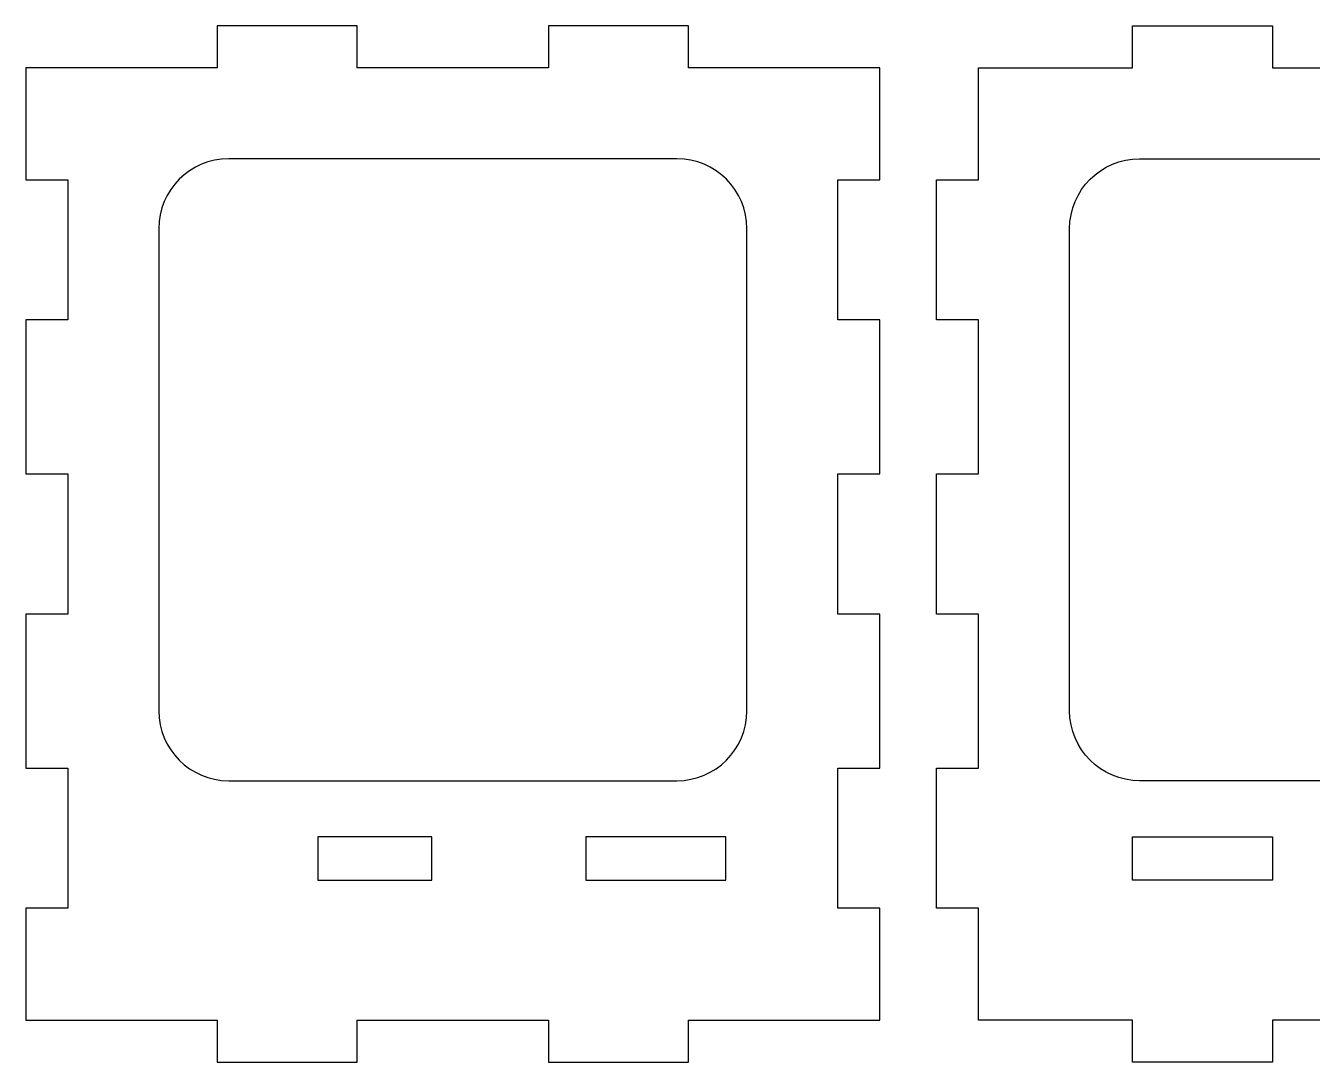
# Model space of a CAD drawing. Extents: x 33 to 401, y 28 to 278.
# Drawn here: x 186.3 to 278.2, y 76.1 to 150.1 of the extents above; entities that cross this region are included whole.
import ezdxf

# ---------------------------------------------------------------- set-up
doc = ezdxf.new("R2010")
doc.units = 0
doc.layers.add('Layer_1', color=7, linetype='CONTINUOUS')

msp = doc.modelspace()

# ---------------------------------------------------------------- linework, layer by layer
at = {"layer": 'Layer_1', "color": 7}
for p, q in [((210.00696, 150.12961), (200.00696, 150.12961)), ((200.00696, 150.12961), (200.00696, 147.12961)), ((210.00696, 147.12961), (210.00696, 150.12961)), ((233.67362, 150.12961), (223.67362, 150.12961)), ((223.67362, 150.12961), (223.67362, 147.12961)), ((233.67362, 147.12961), (233.67362, 150.12961)), ((265.39195, 147.12961), (265.39195, 150.12961)), ((265.39195, 150.12961), (275.39195, 150.12961)), ((275.39195, 150.12961), (275.39195, 147.12961)), ((186.34029, 147.12961), (186.34029, 139.12961)), ((200.00696, 147.12961), (186.34029, 147.12961)), ((223.67362, 147.12961), (210.00696, 147.12961)), ((247.34029, 147.12961), (233.67362, 147.12961)), ((247.34029, 139.12961), (247.34029, 147.12961)), ((254.39195, 147.12961), (265.39195, 147.12961)), ((254.39195, 139.12961), (254.39195, 147.12961)), ((275.39195, 147.12961), (289.39195, 147.12961)), ((232.84012, 140.62961), (200.84013, 140.62961)), ((232.84012, 140.62961), (232.84012, 140.62961)), ((265.89193, 140.62961), (322.89196, 140.62961)), ((265.89193, 140.62961), (265.89193, 140.62961)), ((186.34029, 139.12961), (189.34029, 139.12961)), ((189.34029, 139.12961), (189.34029, 129.12961)), ((244.34029, 129.12961), (244.34029, 139.12961)), ((244.34029, 139.12961), (247.34029, 139.12961)), ((251.39195, 129.12961), (251.39195, 139.12961)), ((251.39195, 139.12961), (254.39195, 139.12961)), ((195.84014, 135.62962), (195.84014, 101.22961)), ((237.84011, 101.22961), (237.84011, 135.62962)), ((260.89194, 101.22961), (260.89194, 135.62962)), ((189.34029, 129.12961), (186.34029, 129.12961)), ((186.34029, 129.12961), (186.34029, 118.12961)), ((247.34029, 129.12961), (244.34029, 129.12961)), ((247.34029, 118.12961), (247.34029, 129.12961)), ((254.39195, 129.12961), (251.39195, 129.12961)), ((254.39195, 118.12961), (254.39195, 129.12961)), ((186.34029, 118.12961), (189.34029, 118.12961)), ((189.34029, 118.12961), (189.34029, 108.12961)), ((244.34029, 108.12961), (244.34029, 118.12961)), ((244.34029, 118.12961), (247.34029, 118.12961)), ((251.39195, 108.12961), (251.39195, 118.12961)), ((251.39195, 118.12961), (254.39195, 118.12961)), ((189.34029, 108.12961), (186.34029, 108.12961)), ((186.34029, 108.12961), (186.34029, 97.12961)), ((247.34029, 108.12961), (244.34029, 108.12961)), ((247.34029, 97.12961), (247.34029, 108.12961)), ((254.39195, 108.12961), (251.39195, 108.12961)), ((254.39195, 97.12961), (254.39195, 108.12961)), ((186.34029, 97.12961), (189.34029, 97.12961)), ((189.34029, 97.12961), (189.34029, 87.12961)), ((244.34029, 87.12961), (244.34029, 97.12961)), ((244.34029, 97.12961), (247.34029, 97.12961)), ((251.39195, 87.12961), (251.39195, 97.12961)), ((251.39195, 97.12961), (254.39195, 97.12961)), ((200.84013, 96.22962), (232.84012, 96.22962)), ((322.89196, 96.22962), (265.89193, 96.22962)), ((215.3403, 92.22962), (207.20802, 92.22962)), ((207.20802, 92.22962), (207.20802, 89.12962)), ((215.3403, 89.12962), (215.3403, 92.22962)), ((236.3403, 92.22962), (226.3403, 92.22962)), ((226.3403, 92.22962), (226.3403, 89.12962)), ((236.3403, 89.12962), (236.3403, 92.22962)), ((265.39196, 92.22961), (275.39196, 92.22961)), ((265.39196, 89.12961), (265.39196, 92.22961)), ((275.39196, 92.22961), (275.39196, 89.12961)), ((207.20802, 89.12962), (215.3403, 89.12962)), ((226.3403, 89.12962), (236.3403, 89.12962)), ((275.39196, 89.12961), (265.39196, 89.12961)), ((189.34029, 87.12961), (186.34029, 87.12961)), ((186.34029, 87.12961), (186.34029, 79.12961)), ((247.34029, 87.12961), (244.34029, 87.12961)), ((247.34029, 79.12961), (247.34029, 87.12961)), ((254.39195, 87.12961), (251.39195, 87.12961)), ((254.39195, 79.12961), (254.39195, 87.12961)), ((186.34029, 79.12961), (200.00696, 79.12961)), ((200.00696, 79.12961), (200.00696, 76.12961)), ((210.00696, 76.12961), (210.00696, 79.12961)), ((210.00696, 79.12961), (223.67362, 79.12961)), ((223.67362, 79.12961), (223.67362, 76.12961)), ((233.67362, 76.12961), (233.67362, 79.12961)), ((233.67362, 79.12961), (247.34029, 79.12961)), ((265.39195, 79.12961), (254.39195, 79.12961)), ((265.39195, 76.12961), (265.39195, 79.12961)), ((289.39195, 79.12961), (275.39195, 79.12961)), ((275.39195, 79.12961), (275.39195, 76.12961)), ((200.00696, 76.12961), (210.00696, 76.12961)), ((223.67362, 76.12961), (233.67362, 76.12961)), ((275.39195, 76.12961), (265.39195, 76.12961))]:
    msp.add_line(p, q, dxfattribs=at)
for points in [[(200.84013, 140.62961), (198.07013, 140.62961), (195.84014, 138.39961), (195.84014, 135.62962)], [(237.84011, 135.62962), (237.84011, 138.39961), (235.61011, 140.62961), (232.84012, 140.62961)], [(260.89194, 135.62962), (260.89194, 138.39961), (263.12194, 140.62961), (265.89193, 140.62961)], [(195.84014, 101.22961), (195.84014, 98.45961), (198.07013, 96.22962), (200.84013, 96.22962)], [(232.84012, 96.22962), (235.61011, 96.22962), (237.84011, 98.45961), (237.84011, 101.22961)], [(265.89193, 96.22962), (263.12194, 96.22962), (260.89194, 98.45961), (260.89194, 101.22961)]]:
    msp.add_open_spline(points, degree=3, dxfattribs=at)

doc.saveas('drawing.dxf')
